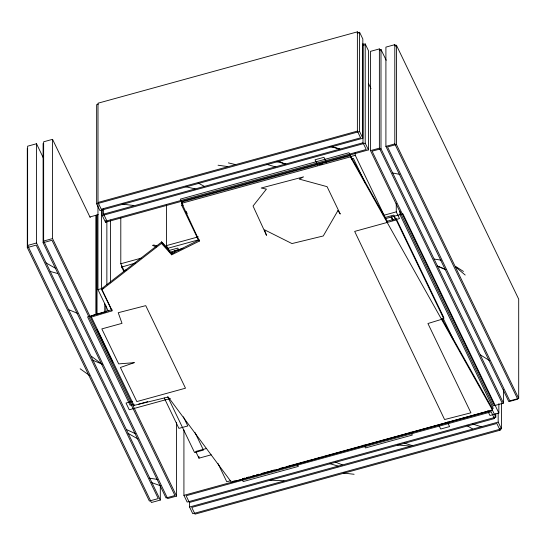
<?xml version="1.0" encoding="UTF-8"?>
<svg xmlns="http://www.w3.org/2000/svg" width="546" height="546" viewBox="0 0 546 546"><rect width="100%" height="100%" fill="white"/><g stroke="black" fill="none" stroke-linecap="round" stroke-linejoin="round"><path stroke-width="0.82" d="M171.683 253.576L199.358 239.865L199.358 241.107L171.683 254.811L171.683 253.576L161.48 242.158L101.815 288.547L101.815 289.79L111.964 310.872L91.407 317.035L133.968 405.419L168.229 397.003L231.456 482.241L492.396 409.944L492.396 408.701L442.001 318.905M101.815 289.79L161.48 243.393L161.48 242.158M396.212 218.734L443.741 317.431L443.741 318.673L427.928 323.525L470.918 412.803L444.587 419.54L354.668 231.402L396.212 219.97L396.212 218.734L386.438 221.423M123.915 271.539L121.615 267.096L135.49 263.001M170.591 252.634L172.229 252.156L172.993 253.637M357.377 31.852L98 103.208L98 202.464L101.242 209.193L360.619 137.838L357.377 131.108L357.377 31.852L358.101 33.347M98.294 104.143L96.656 104.593L96.656 203.849L99.891 210.579L362.831 138.24L362.831 38.991L359.589 32.262L357.125 32.937M362.742 44.601L365.206 43.926L368.448 50.655L368.448 149.904L105.508 222.242L102.273 215.513L102.273 209.575M380.112 50.45L379.374 48.915L370.475 51.365L370.475 150.621L493.393 405.89L503.487 403.112L503.487 389.537M394.806 44.67L385.906 47.12L385.906 146.376L508.824 401.644L517.731 399.194L394.806 143.926L394.806 44.67L395.543 46.205M43.543 158.326L36.527 143.748L27.621 146.198L27.621 245.447L151.406 502.511L160.312 500.061L160.312 485.64M90.192 217.513L52.553 139.339L43.646 141.789L43.646 241.039L167.649 498.553L176.556 496.102L176.556 422.297M379.374 49.932L380.992 49.488L386.172 60.244M394.806 45.687L396.43 45.243L518.7 299.167L518.7 398.416L509.8 400.866L387.523 146.942L396.43 144.499L396.43 45.243M98 202.464L357.377 131.108M96.656 203.849L359.589 131.511L359.589 32.262M89.981 216.933L98.287 214.646M362.994 142.772L366.236 149.502L106.859 220.857L103.617 214.128L362.994 142.772L362.994 43.516L364.073 45.762M102.273 215.513L365.206 143.175L365.206 43.926M181.811 202.013L350.375 155.644L387.442 221.69M319.751 164.571L322.181 163.902M370.475 150.621L379.374 148.171L379.374 48.915M385.906 146.376L394.806 143.926M27.621 245.447L36.527 242.997L36.527 143.748M43.646 241.039L52.553 238.588L52.553 139.339M350.402 156.647L355.255 155.317L355.255 152.771M350.375 155.644L350.375 156.879L181.811 203.255L199.358 241.107M380.992 49.488L380.992 148.744L372.092 151.187L494.58 405.562M43.107 242.711L52.013 240.26L174.932 495.529L166.032 497.979L43.107 242.711L43.107 143.462M27.3 247.57L36.2 245.12L158.258 498.594L149.358 501.044L27.3 247.57L27.3 148.314M198.471 240.11L181.838 205.562L183.456 205.119M351.747 158.818L353.371 158.374L365.479 183.524M180.337 249.413L169.738 252.327L166.496 245.598L198.294 236.855M167.793 248.293L198.778 239.769M126.481 269.82L124.038 270.488L120.796 263.759L141.148 258.162M168.823 250.553L177.778 248.089L178.856 250.327M182.985 248.43L174.085 250.88L174.822 252.416M108.285 311.056L97.952 289.605L103.133 288.179M383.176 215.458L396.266 211.855L396.266 203.378M384.746 217.567L393.782 215.083L395.946 219.567M385.176 218.721L402.928 213.834L498.846 413.029L489.946 415.479L487.728 410.879M396.232 219.485L399.501 218.584L396.266 211.855M132.61 401.249L126.03 403.057L129.272 409.787L170.379 398.478M133.347 404.347L130.112 405.234L87.551 316.857L105.951 311.793L105.951 305.856M138.664 404.156L147.707 401.665M206.327 448.539L195.721 451.453L198.962 458.183L211.2 454.818M230.835 480.664L226.788 481.777L217.984 463.493M232.603 481.449L235.067 480.767M242.451 478.733L244.915 478.057M246.56 477.607L249.024 476.931M252.307 476.023L254.77 475.348M256.415 474.897L258.872 474.215M262.162 473.314L264.626 472.638M266.264 472.188L268.728 471.505M270.372 471.055L274.474 469.929M280.221 468.345L284.329 467.212M285.974 466.762L312.244 459.534M313.889 459.084L322.099 456.825M323.744 456.374L488.779 410.967M183.92 495.345L492.56 410.435L495.802 417.164L187.162 502.074L183.92 495.345L183.92 430.03M494.451 418.557L189.373 502.484L186.131 495.754L491.209 411.827L494.451 418.557L494.451 416.857M501.419 403.385L501.419 428.828L192.779 513.738L189.537 507.009L498.177 422.099L498.177 412.769M500.068 430.221L194.99 514.148L191.748 507.418L496.826 423.491L500.068 430.221L500.068 428.521M270.099 480.159L284.118 480.794M397.495 444.956L409.93 446.034M343.407 473.054L354.115 474.276M122.236 204.067L133.756 205.521M218.059 165.213L227.245 166.51M434.036 259.057L441.12 260.155M149.645 478.2L157.514 479.422M392.574 172.959L399.822 174.392M185.463 186.677L195.134 188.889M276.276 161.609L285.947 163.902M228.365 162.885L234.951 164.455M330.091 146.512L339.946 149.024L331.422 146.581M50.055 271.382L57.821 273.546M266.728 164.38L275.293 166.81M329.47 463.581L338.056 466.059M404.306 443.106L412.223 445.591M153.603 244.922L156.77 245.925M472.365 423.928L481.101 426.713M151.808 482.684L160.777 485.844M335.401 462.148L342.274 464.83M68.393 309.555L77.805 313.465M437.271 265.991L445.099 269.287M437.271 265.998L445.857 269.656M92.827 360.21L102.198 364.196M152.416 245.25L156.19 246.956M126.822 429.716L135.265 433.606M279.006 161.268L284.835 164.066M198.178 183.06L204.102 186.227M45.953 262.858L55.863 268.495M128.044 433.333L137.954 438.977M466.919 425.552L472.413 428.842M480.432 354.907L489.434 360.503M455.698 266.475L463.472 271.451M80.153 368.775L89.517 375.477M91.325 356.217L101.87 364.155M455.487 266.823L465.199 275.041M161.48 241.742L169.014 249.747M161.48 243.393L171.683 254.811M350.375 156.879L492.396 409.944M368.441 83.436L371 88.759M396.43 144.499L518.7 398.416M380.992 148.744L503.487 403.112M379.374 148.171L502.3 403.439M493.284 408.456L399.959 214.653L399.959 211.261M359.589 131.511L362.831 138.24M365.206 143.175L368.448 149.904M498.177 422.099L501.419 428.828M396.212 219.97L443.741 318.673M394.028 216.284L395.502 219.349M443.461 318.946L453.787 340.397M441.85 318.393L442.956 320.693M391.653 216.939L393.127 219.997M391.059 217.103L392.533 220.168M355.255 155.317L385.285 217.67M352.211 159.452L348.969 152.723L180.405 199.099L182.207 202.839M326.542 162.688L323.955 157.316L315.056 159.766L317.635 165.131M447.372 421.983L449.583 426.576L440.683 429.026L438.465 424.426M410.885 432.063L412.326 435.053L365.438 447.952L363.998 444.963M297.283 464.161L298.362 466.4L243.168 481.586L242.083 479.347M195.004 432.521L203.46 450.088L194.56 452.538L167.711 396.771M183.415 416.823L187.804 425.941L178.904 428.392L164.264 397.993M111.828 310.039L101.515 288.629L101.515 209.732M96.997 329.497L112.769 362.251M52.553 238.588L176.556 496.102M36.527 242.997L160.312 500.061M186.104 211.282L187.182 213.602M498.846 403.692L498.846 413.029M495.802 413.772L495.802 417.164M198.962 456.49L198.962 458.183M189.537 501.924L189.537 507.009M181.838 201.324L181.838 205.562M166.496 204.88L166.496 245.598M133.968 404.177L133.968 405.419M121.615 265.397L121.615 267.096M120.796 217.956L120.796 263.759M111.964 310.872L111.964 309.63L91.407 315.793L91.407 317.035M110.422 220.011L110.422 282.787M106.859 220.987L106.859 284.609M105.508 220.543L105.508 222.242M104.764 303.637L104.764 312.121M103.617 209.036L103.617 214.128M97.952 204.777L97.952 289.605M97.045 214.988L97.045 314.243M96.451 215.151L96.451 314.407M95.857 215.315L95.857 314.571M337.926 210.606L323.259 235.974L291.967 243.571L264.489 229.791L266.489 235.34L253.044 206.013L266.421 189.121L261.186 188.022L303.542 176.877L299.222 179.081L327.074 186.664L340.247 214.032L337.926 210.606M134.22 362.667L120.407 367.485L136.828 401.583L185.497 388.192L145.748 305.644L118.229 312.708L122.011 323.348L101.829 328.904L118.68 363.895L134.22 362.667"/></g></svg>
